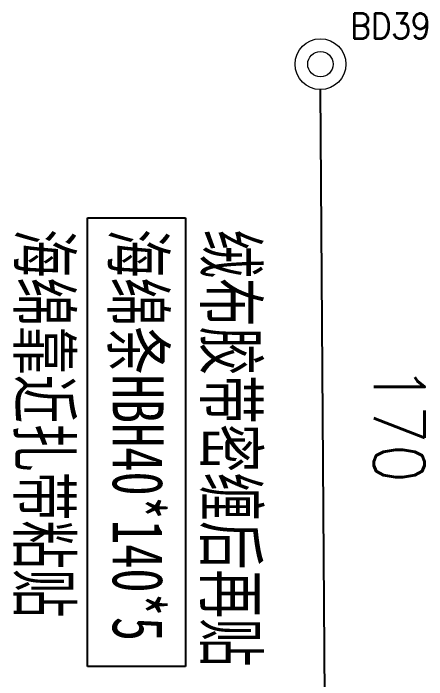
# Model space of a CAD drawing. Header units: inches. Extents: x 47316 to 59086, y 3141 to 11743.
# Drawn here: x 53349.8 to 53390.4, y 5896.5 to 5962 of the extents above; entities that cross this region are included whole.
import ezdxf

# ---------------------------------------------------------------- set-up
doc = ezdxf.new("R2010")
doc.units = ezdxf.units.IN
doc.header["$MEASUREMENT"] = 0
doc.styles.add('MtX_FangSong_GB2312', font='')
doc.styles.get("Standard").update_dxf_attribs({"font": ''})
doc.styles.get('MtX_FangSong_GB2312').set_extended_font_data('FangSong_GB2312')
doc.styles.get('Standard').set_extended_font_data('SimSun')
doc.linetypes.add('_VH_FOAM_COVERING_2', pattern='A,0.0001,[31,VeSys.shx,S=0.1,R=0,X=0,Y=0],-0.4,[31,VeSys.shx,S=0.1,R=180,X=0,Y=0],-0.0001', length=0.4002)

msp = doc.modelspace()

# ---------------------------------------------------------------- linework, layer by layer
at = {"color": 0, "linetype": '_VH_FOAM_COVERING_2', "ltscale": 5}
msp.add_line((53380.455, 5890.029), (53379.991, 5954.529), dxfattribs=at)
at = {"color": 1}
for p, q in [((53357.054, 5941.909), (53366.703, 5941.909)), ((53357.054, 5897.806), (53357.054, 5941.909)), ((53366.703, 5941.909), (53366.703, 5897.806)), ((53366.703, 5897.806), (53357.054, 5897.806))]:
    msp.add_line(p, q, dxfattribs=at)
at = {"color": 0, "linetype": 'Continuous', "lineweight": 15}
for radius in [2.5, 1.25]:
    msp.add_circle((53379.973, 5957.029), radius, dxfattribs=at)

# ---------------------------------------------------------------- texts
at = {"color": 0, "lineweight": -2, "style": 'MtX_FangSong_GB2312', "width": 0.7}
for s, p in [('海绵靠近扎带粘贴', (53350.314, 5940.831)), ('海绵条HBH40*140*5', (53359.539, 5940.831)), ('绒布胶带密缠后再贴', (53368.683, 5940.774))]:
    msp.add_text(s, height=5, rotation=270, dxfattribs=at).set_placement(p)
at = {"color": 21, "linetype": 'Continuous', "lineweight": 15, "insert": (53382.902, 5962.029), "char_height": 2.5, "width": 8.78571, "attachment_point": 1}
msp.add_mtext('\\Fromans.shx;\\W0.9000000000;\\T1.0000000000;\\o\\lBD39', dxfattribs=at)
at = {"color": 7, "linetype": '_VH_FOAM_COVERING_2', "lineweight": 18, "ltscale": 5, "insert": (53390.223, 5927.422), "char_height": 5, "width": 12.85714, "attachment_point": 1, "rotation": 270}
msp.add_mtext('\\Fromans.shx;\\W0.9000000000;\\T1.0000000000;\\o\\l170', dxfattribs=at)

doc.saveas('drawing.dxf')
